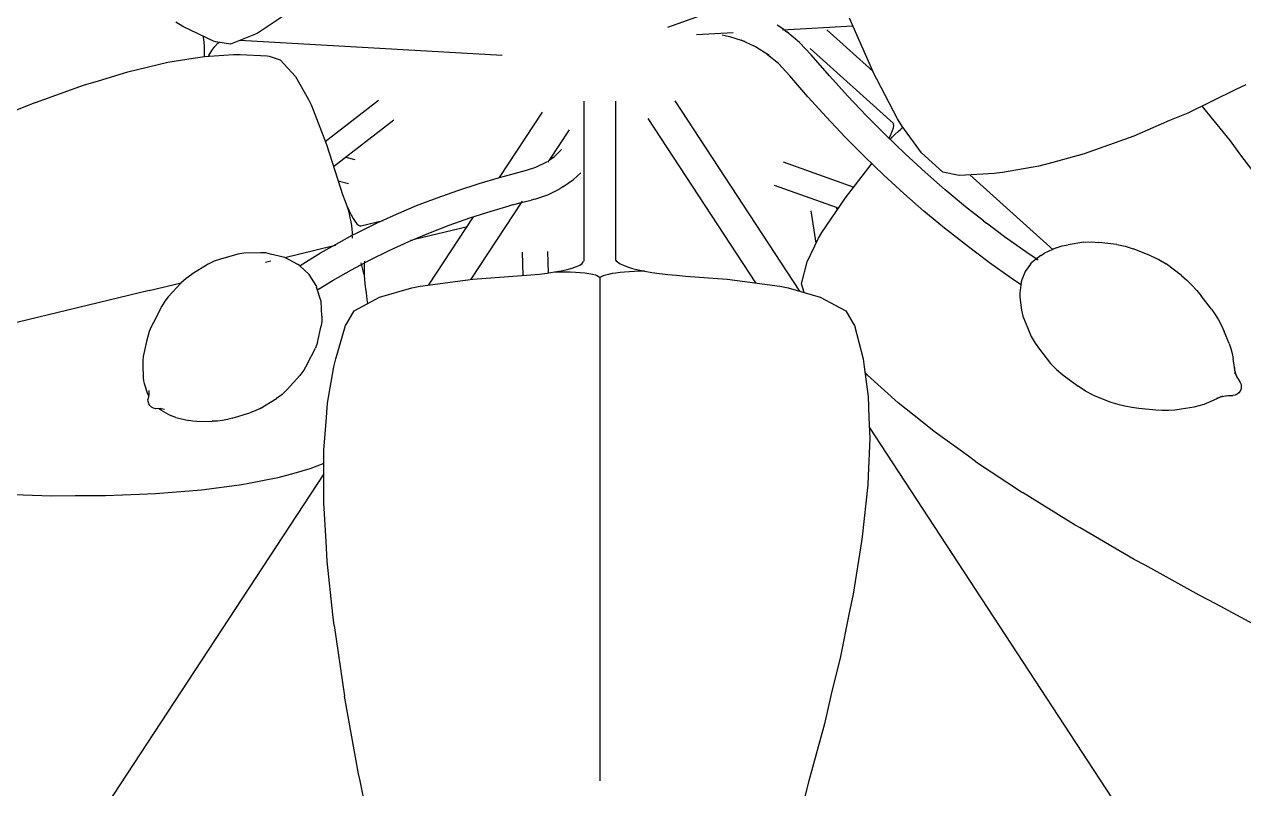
# Model space of a CAD drawing. Header units: metres. Extents: x 244.4 to 340.3, y -4.1 to 64.3.
# Drawn here: x 251.7037 to 251.9742, y 35.7722 to 35.9418 of the extents above; entities that cross this region are included whole.
import ezdxf

# ---------------------------------------------------------------- set-up
doc = ezdxf.new("R2010")
doc.units = ezdxf.units.M
doc.layers.add('Edges', color=7, linetype='Continuous')

msp = doc.modelspace()

# ---------------------------------------------------------------- linework, layer by layer
at = {"layer": 'Edges'}
for p, q in [((251.84648, 35.94117), (251.87984, 35.95315)), ((251.7388, 35.94134), (251.73727, 35.94227)), ((251.74563, 35.93807), (251.7388, 35.94134)), ((251.76155, 35.9439), (251.75535, 35.93976)), ((251.87222, 35.94066), (251.87073, 35.94163)), ((251.88751, 35.94142), (251.87194, 35.94055)), ((251.89193, 35.93145), (251.88674, 35.94316)), ((251.74341, 35.93892), (251.74336, 35.93916)), ((251.74354, 35.93791), (251.74341, 35.93892)), ((251.75535, 35.93976), (251.74941, 35.9374)), ((251.86094, 35.93993), (251.85282, 35.93948)), ((251.85849, 35.9395), (251.86016, 35.93915)), ((251.86016, 35.93915), (251.86276, 35.93832)), ((251.87222, 35.94066), (251.8729, 35.94015)), ((251.87571, 35.93781), (251.8729, 35.94015)), ((251.89193, 35.93145), (251.88176, 35.94057)), ((251.74363, 35.93682), (251.74354, 35.93791)), ((251.74365, 35.93568), (251.74363, 35.93682)), ((251.7446, 35.93491), (251.74524, 35.936)), ((251.74524, 35.936), (251.74591, 35.93691)), ((251.74617, 35.93794), (251.74563, 35.93807)), ((251.74591, 35.93691), (251.74659, 35.93761)), ((251.74941, 35.9374), (251.74617, 35.93794)), ((251.74659, 35.93761), (251.74688, 35.93782)), ((251.80971, 35.9349), (251.7515, 35.93823)), ((251.86594, 35.93679), (251.86276, 35.93832)), ((251.86355, 35.93801), (251.86306, 35.93817)), ((251.86891, 35.93488), (251.86594, 35.93679)), ((251.87829, 35.93508), (251.87571, 35.93781)), ((251.87803, 35.93642), (251.89646, 35.91986)), ((251.72659, 35.93126), (251.73553, 35.9334)), ((251.73553, 35.9334), (251.74116, 35.93432)), ((251.74116, 35.93432), (251.74363, 35.9347)), ((251.74363, 35.9347), (251.74365, 35.93568)), ((251.74363, 35.9347), (251.74367, 35.9347)), ((251.74367, 35.9347), (251.7501, 35.93515)), ((251.74453, 35.93476), (251.7446, 35.93491)), ((251.7501, 35.93515), (251.75154, 35.93515)), ((251.75154, 35.93515), (251.75755, 35.93483)), ((251.75755, 35.93483), (251.75798, 35.93473)), ((251.75798, 35.93473), (251.76045, 35.93397)), ((251.76045, 35.93397), (251.7638, 35.93021)), ((251.8686, 35.93508), (251.86823, 35.93538)), ((251.87098, 35.93309), (251.8686, 35.93508)), ((251.88231, 35.93042), (251.87829, 35.93508)), ((251.72009, 35.92927), (251.72659, 35.93126)), ((251.87351, 35.93041), (251.87098, 35.93309)), ((251.89198, 35.93134), (251.89193, 35.93145)), ((251.89739, 35.92086), (251.89198, 35.93134)), ((251.708, 35.92511), (251.71681, 35.92829)), ((251.71681, 35.92829), (251.72009, 35.92927)), ((251.7638, 35.93021), (251.7667, 35.92511)), ((251.87753, 35.92575), (251.87351, 35.93041)), ((251.88641, 35.92588), (251.88231, 35.93042)), ((251.97474, 35.92841), (251.9725, 35.92735)), ((251.70616, 35.92447), (251.708, 35.92511)), ((251.7667, 35.92511), (251.76735, 35.9238)), ((251.88164, 35.9212), (251.87753, 35.92575)), ((251.89058, 35.92148), (251.88641, 35.92588)), ((251.9725, 35.92735), (251.96182, 35.92213)), ((251.70616, 35.92447), (251.6946, 35.91979)), ((251.76735, 35.9238), (251.77069, 35.91514)), ((251.77042, 35.91584), (251.78227, 35.92499)), ((251.82785, 35.92476), (251.82781, 35.88932)), ((251.83493, 35.88945), (251.83493, 35.92476)), ((251.848, 35.92482), (251.87566, 35.8826)), ((251.96498, 35.92367), (251.96535, 35.9232)), ((251.96535, 35.9232), (251.97124, 35.91599)), ((251.78569, 35.92057), (251.77227, 35.9102)), ((251.80909, 35.9078), (251.81862, 35.92232)), ((251.86595, 35.88445), (251.84207, 35.92094)), ((251.88582, 35.91678), (251.88164, 35.9212)), ((251.89482, 35.9172), (251.89058, 35.92148)), ((251.89646, 35.91986), (251.89651, 35.91976)), ((251.89659, 35.91935), (251.89651, 35.91976)), ((251.89839, 35.9193), (251.89739, 35.92086)), ((251.95781, 35.92044), (251.94988, 35.91703)), ((251.96182, 35.92213), (251.95781, 35.92044)), ((251.82454, 35.91843), (251.82013, 35.91169)), ((251.89914, 35.91304), (251.89482, 35.9172)), ((251.89562, 35.91668), (251.89603, 35.91751)), ((251.89603, 35.91751), (251.89633, 35.91823)), ((251.89632, 35.91682), (251.89694, 35.91745)), ((251.89633, 35.91823), (251.89652, 35.91885)), ((251.89652, 35.91885), (251.89659, 35.91935)), ((251.89694, 35.91745), (251.89756, 35.91805)), ((251.89756, 35.91805), (251.89815, 35.91858)), ((251.89815, 35.91858), (251.89862, 35.91898)), ((251.90276, 35.91326), (251.89839, 35.9193)), ((251.94988, 35.91703), (251.93888, 35.91311)), ((251.77069, 35.91514), (251.77379, 35.90544)), ((251.89007, 35.91249), (251.88582, 35.91678)), ((251.89553, 35.91651), (251.89562, 35.91668)), ((251.8958, 35.91626), (251.89632, 35.91682)), ((251.97124, 35.91599), (251.97335, 35.91307)), ((251.77501, 35.91232), (251.77703, 35.91179)), ((251.82013, 35.91169), (251.81999, 35.91149)), ((251.82013, 35.91169), (251.8213, 35.91251)), ((251.8213, 35.91251), (251.82288, 35.91402)), ((251.89441, 35.90833), (251.89007, 35.91249)), ((251.90353, 35.90901), (251.89914, 35.91304)), ((251.9075, 35.90897), (251.90276, 35.91326)), ((251.93888, 35.91311), (251.9319, 35.91117)), ((251.97335, 35.91307), (251.97788, 35.90708)), ((251.8102, 35.90813), (251.81509, 35.90942)), ((251.81509, 35.90942), (251.81714, 35.9101)), ((251.81714, 35.9101), (251.81972, 35.91136)), ((251.81995, 35.91142), (251.81984, 35.91126)), ((251.82555, 35.90736), (251.82712, 35.90887)), ((251.87203, 35.91129), (251.88773, 35.9057)), ((251.88587, 35.9033), (251.89182, 35.91098)), ((251.908, 35.90511), (251.90353, 35.90901)), ((251.91072, 35.90834), (251.9075, 35.90897)), ((251.92072, 35.9089), (251.91891, 35.90869)), ((251.92879, 35.91034), (251.92072, 35.9089)), ((251.9319, 35.91117), (251.92879, 35.91034)), ((251.77562, 35.90638), (251.7733, 35.90699)), ((251.79987, 35.90497), (251.80459, 35.90649)), ((251.80459, 35.90649), (251.80909, 35.9078)), ((251.80909, 35.9078), (251.8102, 35.90813)), ((251.82319, 35.90572), (251.82555, 35.90736)), ((251.89881, 35.90429), (251.89441, 35.90833)), ((251.91127, 35.90828), (251.91072, 35.90834)), ((251.91891, 35.90869), (251.91127, 35.90828)), ((251.91344, 35.9084), (251.93196, 35.89178)), ((251.77379, 35.90544), (251.77428, 35.90404)), ((251.77428, 35.90404), (251.77477, 35.90274)), ((251.79524, 35.90333), (251.79987, 35.90497)), ((251.81693, 35.90305), (251.81983, 35.90399)), ((251.81983, 35.90399), (251.82247, 35.90528)), ((251.82319, 35.90572), (251.82247, 35.90528)), ((251.88385, 35.90115), (251.87016, 35.90602)), ((251.90329, 35.90037), (251.89881, 35.90429)), ((251.91254, 35.90134), (251.908, 35.90511)), ((251.77477, 35.90274), (251.77525, 35.90154)), ((251.77525, 35.90154), (251.77573, 35.90046)), ((251.77525, 35.90154), (251.77549, 35.90066)), ((251.78627, 35.89972), (251.79071, 35.90158)), ((251.79071, 35.90158), (251.79524, 35.90333)), ((251.81415, 35.90258), (251.80276, 35.88523)), ((251.80724, 35.90037), (251.81122, 35.90153)), ((251.81203, 35.90177), (251.81122, 35.90153)), ((251.81203, 35.90177), (251.81392, 35.90224)), ((251.81392, 35.90224), (251.81612, 35.90282)), ((251.81693, 35.90305), (251.81612, 35.90282)), ((251.88062, 35.89563), (251.88587, 35.9033)), ((251.88385, 35.90115), (251.88395, 35.90049)), ((251.88429, 35.90099), (251.88385, 35.90115)), ((251.91648, 35.8982), (251.91254, 35.90134)), ((251.77549, 35.90066), (251.77572, 35.89977)), ((251.77572, 35.89977), (251.77592, 35.89887)), ((251.77573, 35.90046), (251.7762, 35.89952)), ((251.77592, 35.89887), (251.77609, 35.89799)), ((251.7762, 35.89952), (251.77664, 35.89871)), ((251.77664, 35.89871), (251.77707, 35.89806)), ((251.77707, 35.89806), (251.77748, 35.89755)), ((251.78325, 35.89821), (251.77834, 35.89703)), ((251.78192, 35.89774), (251.78627, 35.89972)), ((251.79345, 35.884), (251.80334, 35.89906)), ((251.79792, 35.89722), (251.80253, 35.89885)), ((251.80253, 35.89885), (251.80724, 35.90037)), ((251.80334, 35.89906), (251.80333, 35.89911)), ((251.87938, 35.89327), (251.87829, 35.90046)), ((251.90785, 35.89659), (251.90329, 35.90037)), ((251.91648, 35.8982), (251.91716, 35.89769)), ((251.77609, 35.89799), (251.77623, 35.89715)), ((251.77623, 35.89715), (251.77633, 35.89637)), ((251.77633, 35.89637), (251.7764, 35.89565)), ((251.7764, 35.89565), (251.77643, 35.89502)), ((251.77643, 35.89502), (251.77766, 35.89564)), ((251.77748, 35.89755), (251.77785, 35.89721)), ((251.77766, 35.89564), (251.78192, 35.89774)), ((251.77785, 35.89721), (251.77823, 35.89704)), ((251.77834, 35.89703), (251.77823, 35.89704)), ((251.78897, 35.89362), (251.7934, 35.89548)), ((251.79021, 35.89414), (251.80198, 35.89698)), ((251.7934, 35.89548), (251.79792, 35.89722)), ((251.87991, 35.89436), (251.88062, 35.89563)), ((251.91248, 35.89293), (251.90785, 35.89659)), ((251.92117, 35.89468), (251.91716, 35.89769)), ((251.76148, 35.89006), (251.77207, 35.89262)), ((251.76941, 35.8911), (251.77349, 35.89343)), ((251.77207, 35.89262), (251.77276, 35.89279)), ((251.77349, 35.89343), (251.77643, 35.89502)), ((251.77642, 35.89449), (251.77641, 35.89435)), ((251.77643, 35.8948), (251.77642, 35.89449)), ((251.77643, 35.89502), (251.77643, 35.89499)), ((251.78463, 35.89164), (251.78897, 35.89362)), ((251.78945, 35.89395), (251.78955, 35.89398)), ((251.87735, 35.88908), (251.87991, 35.89436)), ((251.91315, 35.89242), (251.91248, 35.89293)), ((251.92593, 35.89129), (251.92117, 35.89468)), ((251.93265, 35.8922), (251.93393, 35.89266)), ((251.93393, 35.89266), (251.93527, 35.8929)), ((251.93878, 35.89346), (251.93527, 35.8929)), ((251.93878, 35.89346), (251.94045, 35.89354)), ((251.94045, 35.89354), (251.94212, 35.8934)), ((251.94609, 35.89297), (251.94212, 35.8934)), ((251.94609, 35.89297), (251.94792, 35.89259)), ((251.75103, 35.89083), (251.7472, 35.8897)), ((251.75235, 35.89102), (251.75103, 35.89083)), ((251.75616, 35.89111), (251.75235, 35.89102)), ((251.75725, 35.89108), (251.75616, 35.89111)), ((251.75831, 35.89083), (251.75725, 35.89108)), ((251.76148, 35.89006), (251.75831, 35.89083)), ((251.76436, 35.88849), (251.76148, 35.89006)), ((251.76543, 35.88866), (251.76941, 35.8911)), ((251.78038, 35.88955), (251.78463, 35.89164)), ((251.81433, 35.88609), (251.81419, 35.89127)), ((251.81977, 35.89142), (251.81991, 35.88664)), ((251.91718, 35.8894), (251.91315, 35.89242)), ((251.92822, 35.88974), (251.92593, 35.89129)), ((251.9292, 35.89053), (251.92727, 35.88897)), ((251.9292, 35.89053), (251.93001, 35.89102)), ((251.93265, 35.8922), (251.93001, 35.89102)), ((251.94792, 35.89259), (251.9497, 35.892)), ((251.95363, 35.89046), (251.9497, 35.892)), ((251.95363, 35.89046), (251.95539, 35.88965)), ((251.74444, 35.8886), (251.74085, 35.88637)), ((251.74577, 35.88925), (251.74444, 35.8886)), ((251.7472, 35.8897), (251.74577, 35.88925)), ((251.75715, 35.88901), (251.75838, 35.88931)), ((251.76471, 35.88829), (251.76436, 35.88849)), ((251.76476, 35.88825), (251.76471, 35.88829)), ((251.76476, 35.88825), (251.76543, 35.88866)), ((251.76683, 35.8863), (251.76476, 35.88825)), ((251.77216, 35.88502), (251.77623, 35.88734)), ((251.77623, 35.88734), (251.78038, 35.88955)), ((251.77863, 35.88801), (251.77838, 35.88885)), ((251.77887, 35.88714), (251.77863, 35.88801)), ((251.77907, 35.88844), (251.77906, 35.88741)), ((251.77906, 35.88741), (251.7791, 35.88626)), ((251.77912, 35.88926), (251.77907, 35.88844)), ((251.82279, 35.88712), (251.8241, 35.88741)), ((251.8241, 35.88741), (251.82523, 35.88773)), ((251.82523, 35.88773), (251.82617, 35.88806)), ((251.82617, 35.88806), (251.82691, 35.8884)), ((251.82691, 35.8884), (251.82744, 35.88876)), ((251.82744, 35.88876), (251.82777, 35.88918)), ((251.82781, 35.88932), (251.82777, 35.88918)), ((251.83524, 35.88913), (251.83493, 35.88945)), ((251.8353, 35.88907), (251.83524, 35.88913)), ((251.8353, 35.88907), (251.83586, 35.88869)), ((251.83586, 35.88869), (251.83661, 35.88833)), ((251.83661, 35.88833), (251.83754, 35.88798)), ((251.83754, 35.88798), (251.83864, 35.88765)), ((251.83864, 35.88765), (251.83991, 35.88733)), ((251.83991, 35.88733), (251.84134, 35.88704)), ((251.87615, 35.88419), (251.87735, 35.88908)), ((251.91786, 35.88889), (251.91718, 35.8894)), ((251.92263, 35.88549), (251.91786, 35.88889)), ((251.92695, 35.8886), (251.92576, 35.88699)), ((251.92695, 35.8886), (251.92727, 35.88897)), ((251.92864, 35.88946), (251.92822, 35.88974)), ((251.95539, 35.88965), (251.95705, 35.88864)), ((251.96045, 35.8861), (251.95705, 35.88864)), ((251.73847, 35.88449), (251.73957, 35.88551)), ((251.73957, 35.88551), (251.74085, 35.88637)), ((251.76839, 35.88383), (251.76683, 35.8863)), ((251.76891, 35.88304), (251.77216, 35.88502)), ((251.7791, 35.88626), (251.77887, 35.88714)), ((251.7791, 35.88626), (251.77918, 35.88501)), ((251.77918, 35.88501), (251.77931, 35.88366)), ((251.79149, 35.88374), (251.80318, 35.88528)), ((251.80318, 35.88528), (251.81608, 35.88621)), ((251.81608, 35.88621), (251.81795, 35.88639)), ((251.81795, 35.88639), (251.8197, 35.88661)), ((251.8197, 35.88661), (251.82132, 35.88685)), ((251.82132, 35.88685), (251.82279, 35.88712)), ((251.82132, 35.88685), (251.82248, 35.88689)), ((251.82248, 35.88689), (251.82365, 35.88689)), ((251.82365, 35.88689), (251.82482, 35.88687)), ((251.82482, 35.88687), (251.82595, 35.88682)), ((251.82595, 35.88682), (251.82703, 35.88674)), ((251.82703, 35.88674), (251.82803, 35.88664)), ((251.82803, 35.88664), (251.82894, 35.88651)), ((251.82894, 35.88651), (251.82972, 35.88636)), ((251.82972, 35.88636), (251.83037, 35.88619)), ((251.83037, 35.88619), (251.83087, 35.88601)), ((251.83087, 35.88601), (251.83121, 35.88581)), ((251.83121, 35.88581), (251.83138, 35.88561)), ((251.83169, 35.88581), (251.83138, 35.88561)), ((251.83138, 35.88561), (251.83138, 35.77392)), ((251.83212, 35.88599), (251.83169, 35.88581)), ((251.83266, 35.88617), (251.83212, 35.88599)), ((251.83332, 35.88633), (251.83266, 35.88617)), ((251.83408, 35.88649), (251.83332, 35.88633)), ((251.83493, 35.88662), (251.83408, 35.88649)), ((251.83586, 35.88674), (251.83493, 35.88662)), ((251.83687, 35.88684), (251.83586, 35.88674)), ((251.83793, 35.88692), (251.83687, 35.88684)), ((251.83904, 35.88698), (251.83793, 35.88692)), ((251.84018, 35.88702), (251.83904, 35.88698)), ((251.84134, 35.88704), (251.84018, 35.88702)), ((251.84134, 35.88704), (251.84291, 35.88677)), ((251.84291, 35.88677), (251.84461, 35.88652)), ((251.84461, 35.88652), (251.84644, 35.8863)), ((251.84644, 35.8863), (251.84836, 35.88611)), ((251.84836, 35.88611), (251.85039, 35.88594)), ((251.85039, 35.88594), (251.85963, 35.88528)), ((251.85963, 35.88528), (251.87132, 35.88374)), ((251.92492, 35.88395), (251.92263, 35.88549)), ((251.92487, 35.88467), (251.92479, 35.88403)), ((251.92502, 35.88513), (251.92487, 35.88467)), ((251.92576, 35.88699), (251.92502, 35.88513)), ((251.96045, 35.8861), (251.96164, 35.88506)), ((251.96164, 35.88506), (251.96277, 35.88395)), ((251.73134, 35.88277), (251.69069, 35.87293)), ((251.73134, 35.88277), (251.73843, 35.88447)), ((251.73843, 35.88447), (251.73555, 35.88136)), ((251.73843, 35.88447), (251.73847, 35.88449)), ((251.76839, 35.88383), (251.76851, 35.88345)), ((251.7695, 35.88032), (251.76851, 35.88345)), ((251.76891, 35.88304), (251.76869, 35.88289)), ((251.77931, 35.88366), (251.77948, 35.88222)), ((251.77948, 35.88222), (251.77969, 35.88071)), ((251.78251, 35.88127), (251.78968, 35.88333)), ((251.78968, 35.88333), (251.79149, 35.88374)), ((251.87132, 35.88374), (251.87313, 35.88333)), ((251.87313, 35.88333), (251.88029, 35.88127)), ((251.87674, 35.88229), (251.87615, 35.88419)), ((251.92479, 35.88403), (251.92457, 35.88221)), ((251.92457, 35.88221), (251.92458, 35.88126)), ((251.96277, 35.88395), (251.96383, 35.88278)), ((251.96383, 35.88278), (251.96483, 35.88155)), ((251.73418, 35.87926), (251.73231, 35.87566)), ((251.73483, 35.88034), (251.73418, 35.87926)), ((251.73555, 35.88136), (251.73483, 35.88034)), ((251.76966, 35.87706), (251.7695, 35.88032)), ((251.77687, 35.87826), (251.78251, 35.88127)), ((251.77969, 35.88071), (251.77983, 35.87984)), ((251.88029, 35.88127), (251.88593, 35.87826)), ((251.92458, 35.88126), (251.92497, 35.87839)), ((251.96714, 35.87857), (251.96483, 35.88155)), ((251.76966, 35.87706), (251.7697, 35.87597)), ((251.7752, 35.87544), (251.77687, 35.87826)), ((251.88593, 35.87826), (251.88761, 35.87544)), ((251.92497, 35.87839), (251.92525, 35.87707)), ((251.92525, 35.87707), (251.92575, 35.8758)), ((251.96714, 35.87857), (251.96795, 35.87742)), ((251.96795, 35.87742), (251.96869, 35.87621)), ((251.73179, 35.87465), (251.73137, 35.87361)), ((251.73231, 35.87566), (251.73179, 35.87465)), ((251.76871, 35.87117), (251.76952, 35.8749)), ((251.7697, 35.87597), (251.76952, 35.8749)), ((251.77275, 35.86761), (251.77495, 35.87494)), ((251.77495, 35.87494), (251.7752, 35.87544)), ((251.88761, 35.87544), (251.88785, 35.87494)), ((251.88785, 35.87494), (251.88977, 35.86761)), ((251.92575, 35.8758), (251.92712, 35.87252)), ((251.96869, 35.87621), (251.96935, 35.87496)), ((251.96935, 35.87496), (251.96992, 35.87367)), ((251.73078, 35.87143), (251.73006, 35.86811)), ((251.73103, 35.87253), (251.73078, 35.87143)), ((251.73137, 35.87361), (251.73103, 35.87253)), ((251.76871, 35.87117), (251.76827, 35.86992)), ((251.92712, 35.87252), (251.92794, 35.87106)), ((251.92794, 35.87106), (251.92894, 35.86972)), ((251.97104, 35.87098), (251.96992, 35.87367)), ((251.97104, 35.87098), (251.97143, 35.86989)), ((251.76642, 35.86637), (251.76827, 35.86992)), ((251.92894, 35.86972), (251.93139, 35.86656)), ((251.97143, 35.86989), (251.97172, 35.86879)), ((251.97172, 35.86879), (251.97193, 35.86766)), ((251.72995, 35.8672), (251.72993, 35.86628)), ((251.72993, 35.86628), (251.73006, 35.86334)), ((251.73006, 35.86811), (251.72995, 35.8672)), ((251.76642, 35.86637), (251.76571, 35.86506)), ((251.77096, 35.85776), (251.77233, 35.86584)), ((251.77233, 35.86584), (251.77275, 35.86761)), ((251.88977, 35.86761), (251.89005, 35.86584)), ((251.89005, 35.86584), (251.89091, 35.85925)), ((251.93139, 35.86656), (251.93268, 35.86521)), ((251.9722, 35.86565), (251.97193, 35.86766)), ((251.97212, 35.86569), (251.9722, 35.86507)), ((251.9722, 35.86565), (251.97224, 35.86507)), ((251.73006, 35.86334), (251.73012, 35.8627)), ((251.76195, 35.86078), (251.76482, 35.86387)), ((251.76571, 35.86506), (251.76482, 35.86387)), ((251.89074, 35.86398), (251.89022, 35.86452)), ((251.89756, 35.85782), (251.89074, 35.86398)), ((251.93268, 35.86521), (251.93412, 35.86401)), ((251.93412, 35.86401), (251.9375, 35.86148)), ((251.97228, 35.86489), (251.9722, 35.86507)), ((251.97228, 35.86489), (251.97226, 35.86484)), ((251.97226, 35.86484), (251.97231, 35.86427)), ((251.97226, 35.86484), (251.97251, 35.86411)), ((251.97251, 35.86411), (251.97282, 35.86335)), ((251.97251, 35.86411), (251.97295, 35.86319)), ((251.97295, 35.86319), (251.97347, 35.86233)), ((251.73012, 35.8627), (251.73027, 35.86207)), ((251.73027, 35.86207), (251.73099, 35.8598)), ((251.73128, 35.86054), (251.73129, 35.85988)), ((251.76195, 35.86078), (251.76086, 35.85969)), ((251.93912, 35.86041), (251.9375, 35.86148)), ((251.94085, 35.85953), (251.93912, 35.86041)), ((251.97348, 35.86043), (251.97318, 35.86003)), ((251.97347, 35.86233), (251.97366, 35.86188)), ((251.97366, 35.8609), (251.97348, 35.86043)), ((251.97366, 35.86188), (251.97372, 35.86139)), ((251.97372, 35.86139), (251.97366, 35.8609)), ((251.73099, 35.8598), (251.73113, 35.8595)), ((251.73124, 35.85923), (251.7311, 35.85859)), ((251.73112, 35.8581), (251.7311, 35.85859)), ((251.73127, 35.85762), (251.73112, 35.8581)), ((251.73113, 35.8595), (251.73126, 35.8593)), ((251.73124, 35.85999), (251.73129, 35.85988)), ((251.73126, 35.8593), (251.73124, 35.85923)), ((251.73126, 35.8593), (251.73134, 35.85969)), ((251.73154, 35.8572), (251.73127, 35.85762)), ((251.73129, 35.85988), (251.73128, 35.85976)), ((251.73128, 35.85976), (251.73134, 35.85969)), ((251.75602, 35.85653), (251.75962, 35.85877)), ((251.76086, 35.85969), (251.75962, 35.85877)), ((251.77068, 35.85456), (251.77096, 35.85776)), ((251.89091, 35.85925), (251.89109, 35.85456)), ((251.90289, 35.85359), (251.89756, 35.85782)), ((251.94085, 35.85953), (251.9448, 35.85798)), ((251.9448, 35.85798), (251.94631, 35.85752)), ((251.94631, 35.85752), (251.94784, 35.85714)), ((251.96436, 35.85719), (251.96545, 35.85752)), ((251.96545, 35.85752), (251.96652, 35.85795)), ((251.96652, 35.85795), (251.96837, 35.85878)), ((251.96829, 35.85882), (251.96906, 35.8591)), ((251.96837, 35.85878), (251.96888, 35.85904)), ((251.96906, 35.8591), (251.96909, 35.85915)), ((251.96909, 35.85915), (251.96961, 35.8594)), ((251.96909, 35.85915), (251.96986, 35.85933)), ((251.96986, 35.85933), (251.97061, 35.85945)), ((251.96986, 35.85933), (251.97086, 35.85943)), ((251.97086, 35.85943), (251.97186, 35.85944)), ((251.97235, 35.85952), (251.97186, 35.85944)), ((251.9728, 35.85972), (251.97235, 35.85952)), ((251.97318, 35.86003), (251.9728, 35.85972)), ((251.7319, 35.85686), (251.73154, 35.8572)), ((251.73234, 35.85662), (251.7319, 35.85686)), ((251.73282, 35.85651), (251.73234, 35.85662)), ((251.73347, 35.85652), (251.73282, 35.85651)), ((251.73412, 35.85645), (251.73347, 35.85652)), ((251.73349, 35.85657), (251.73357, 35.85651)), ((251.73357, 35.85651), (251.73372, 35.85636)), ((251.73399, 35.85616), (251.73372, 35.85636)), ((251.73373, 35.85664), (251.734, 35.85646)), ((251.734, 35.85646), (251.73379, 35.85654)), ((251.73399, 35.85616), (251.73607, 35.85503)), ((251.73476, 35.85631), (251.73412, 35.85645)), ((251.73422, 35.85638), (251.73412, 35.85645)), ((251.73666, 35.85476), (251.73607, 35.85503)), ((251.73729, 35.85458), (251.73666, 35.85476)), ((251.7498, 35.85443), (251.75369, 35.85558)), ((251.75488, 35.85601), (251.75369, 35.85558)), ((251.75602, 35.85653), (251.75488, 35.85601)), ((251.94784, 35.85714), (251.9494, 35.85686)), ((251.9494, 35.85686), (251.95098, 35.85666)), ((251.95098, 35.85666), (251.95472, 35.85626)), ((251.95472, 35.85626), (251.95613, 35.85618)), ((251.95613, 35.85618), (251.95755, 35.85619)), ((251.95755, 35.85619), (251.95895, 35.85629)), ((251.95895, 35.85629), (251.96035, 35.85648)), ((251.96035, 35.85648), (251.96323, 35.85695)), ((251.96323, 35.85695), (251.96436, 35.85719)), ((251.73729, 35.85458), (251.74014, 35.85389)), ((251.74105, 35.85373), (251.74014, 35.85389)), ((251.74196, 35.85367), (251.74105, 35.85373)), ((251.74196, 35.85367), (251.74536, 35.85374)), ((251.74649, 35.85378), (251.74536, 35.85374)), ((251.74761, 35.8539), (251.74649, 35.85378)), ((251.74871, 35.85412), (251.74761, 35.8539)), ((251.7498, 35.85443), (251.74871, 35.85412)), ((251.77014, 35.84733), (251.77068, 35.85456)), ((251.89109, 35.85456), (251.89125, 35.84991)), ((251.89117, 35.85239), (251.96127, 35.74526)), ((251.90555, 35.85144), (251.90289, 35.85359)), ((251.89125, 35.84991), (251.89089, 35.84161)), ((251.91316, 35.84598), (251.90555, 35.85144)), ((251.77012, 35.84202), (251.77014, 35.84733)), ((251.77013, 35.84438), (251.76701, 35.84318)), ((251.91473, 35.84483), (251.91316, 35.84598)), ((251.91473, 35.84483), (251.92513, 35.83795)), ((251.77012, 35.84202), (251.70504, 35.74295)), ((251.76345, 35.84216), (251.75993, 35.84118)), ((251.76701, 35.84318), (251.76345, 35.84216)), ((251.7701, 35.83565), (251.77012, 35.84202)), ((251.89089, 35.84161), (251.89082, 35.83959)), ((251.75195, 35.83961), (251.74294, 35.83842)), ((251.75351, 35.83992), (251.75195, 35.83961)), ((251.75993, 35.84118), (251.75351, 35.83992)), ((251.89082, 35.83959), (251.88959, 35.82811)), ((251.70959, 35.83713), (251.69927, 35.83746)), ((251.71491, 35.83721), (251.70959, 35.83713)), ((251.72169, 35.83716), (251.71491, 35.83721)), ((251.72919, 35.8375), (251.72169, 35.83716)), ((251.7328, 35.83759), (251.72919, 35.8375)), ((251.74208, 35.83836), (251.7328, 35.83759)), ((251.74294, 35.83842), (251.74208, 35.83836)), ((251.93688, 35.83069), (251.92513, 35.83795)), ((251.77062, 35.82704), (251.7701, 35.83565)), ((251.93798, 35.83008), (251.93688, 35.83069)), ((251.88959, 35.82811), (251.8894, 35.82704)), ((251.94994, 35.82308), (251.93798, 35.83008)), ((251.77085, 35.82269), (251.77062, 35.82704)), ((251.8894, 35.82704), (251.88759, 35.81535)), ((251.77215, 35.81087), (251.77085, 35.82269)), ((251.95241, 35.82177), (251.94994, 35.82308)), ((251.96434, 35.8151), (251.95241, 35.82177)), ((251.88759, 35.81535), (251.88661, 35.81087)), ((251.96809, 35.81317), (251.96434, 35.8151)), ((251.98012, 35.80668), (251.96809, 35.81317)), ((251.77239, 35.80841), (251.77215, 35.81087)), ((251.88661, 35.81087), (251.88479, 35.80151)), ((251.77239, 35.80841), (251.77471, 35.79275)), ((251.88479, 35.80151), (251.88271, 35.79315)), ((251.77781, 35.77548), (251.77471, 35.79275)), ((251.88271, 35.79315), (251.88122, 35.78657)), ((251.88122, 35.78657), (251.87774, 35.77392)), ((251.77817, 35.77392), (251.77781, 35.77548)), ((251.7817, 35.75668), (251.77817, 35.77392)), ((251.87774, 35.77392), (251.87687, 35.77047))]:
    msp.add_line(p, q, dxfattribs=at)

doc.saveas('drawing.dxf')
